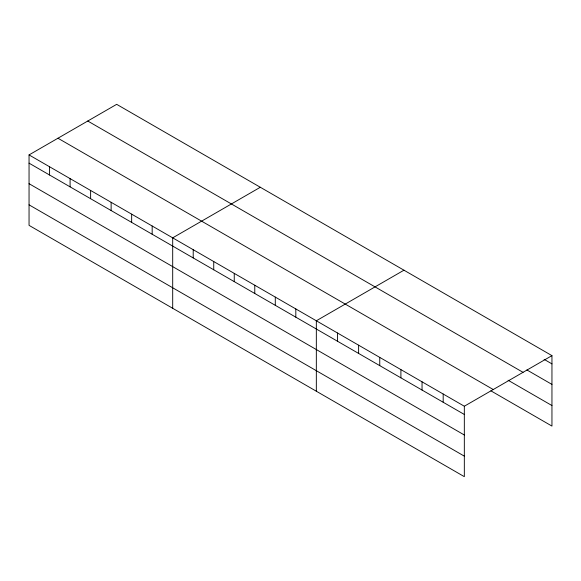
<?xml version="1.0" encoding="UTF-8"?>
<svg xmlns="http://www.w3.org/2000/svg" width="581" height="581" viewBox="0 0 581 581"><rect width="100%" height="100%" fill="white"/><g stroke="black" fill="none" stroke-linecap="round" stroke-linejoin="round"><path stroke-width="0.87" d="M29.05 154.916L464.328 406.228L464.328 476.667L29.05 225.363L29.05 154.916L116.672 104.333L551.95 355.637L551.95 426.084L490.872 390.817M260.317 187.264L172.695 237.847L172.695 308.293M403.955 270.194L316.333 320.777L316.333 391.224M464.328 406.228L551.95 355.637M544.121 359.356L551.95 363.88M526.894 369.937L551.95 384.404M87.76 121.022L523.038 372.334M508.099 380.235L551.95 405.553M57.962 138.227L493.24 389.531M29.05 163.159L464.328 414.464M29.05 183.69L464.328 434.995M29.05 204.839L464.328 456.143M443.187 394.02L443.187 402.263M422.046 381.811L422.046 390.054M400.905 369.603L400.905 377.846M379.756 357.402L379.756 365.638M358.615 345.194L358.615 353.437M337.474 332.986L337.474 341.229M295.816 308.932L295.816 317.175M275.292 297.087L275.292 305.33M254.776 285.242L254.776 293.478M234.252 273.39L234.252 281.632M213.735 261.544L213.735 269.787M193.212 249.699L193.212 257.942M152.171 226.002L152.171 234.245M131.655 214.157L131.655 222.4M111.131 202.311L111.131 210.547M90.614 190.459L90.614 198.702M70.09 178.614L70.09 186.857M49.574 166.769L49.574 175.012"/></g></svg>
